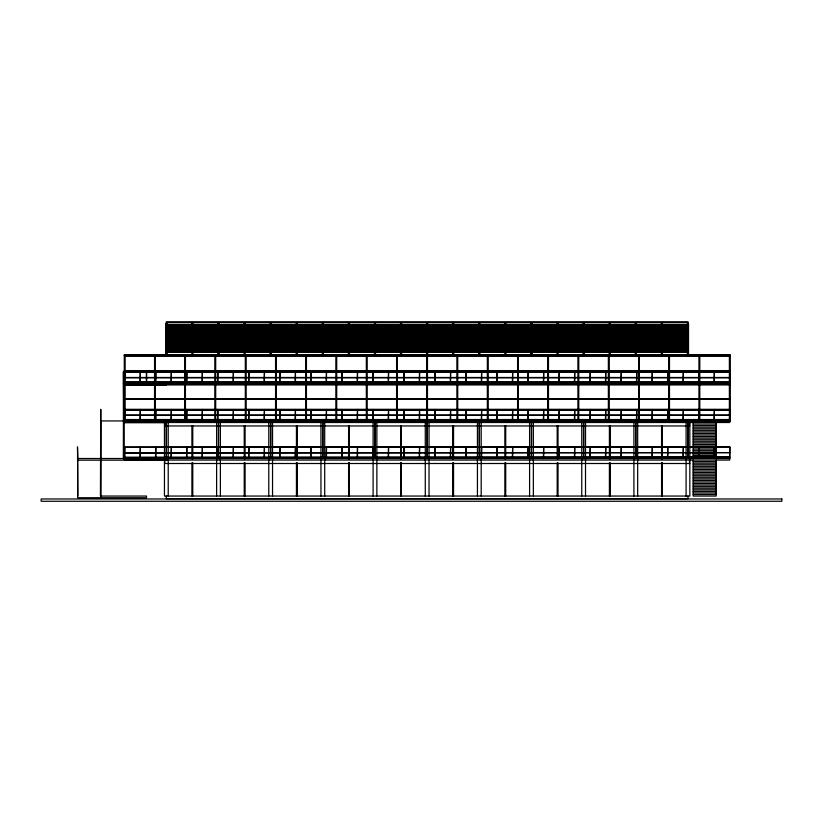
<?xml version="1.0" encoding="UTF-8"?>
<svg xmlns="http://www.w3.org/2000/svg" width="823" height="823" viewBox="0 0 823 823"><rect width="100%" height="100%" fill="white"/><g stroke="black" fill="none" stroke-linecap="round" stroke-linejoin="round"><path stroke-width="1.23" d="M166.339 322.667L687.956 322.667M218.373 354.867L218.373 323.881L218.63 354.867M322.698 354.867L322.698 323.881L322.945 354.867M374.866 354.867L374.866 323.881L375.113 354.867M479.181 354.867L479.181 323.881L479.439 354.867M531.349 354.867L531.349 323.881L531.596 354.867M635.675 354.867L635.675 323.881L635.922 354.867M687.833 323.881L688.079 354.723M687.956 324.55L166.339 324.55L166.339 321.731L687.956 321.731L687.833 354.723M166.339 324.869L687.956 324.869M166.339 326.103L687.956 326.103M166.339 327.307L687.956 327.307M166.339 328.49L687.956 328.49M166.339 329.642L687.956 329.642M166.339 330.764L687.956 330.764M166.339 331.854L687.956 331.854M166.339 332.914L687.956 332.914M166.339 333.953L687.956 333.953M166.339 334.951L687.956 334.951M166.339 335.928L687.956 335.928M166.339 336.885L687.956 336.885M166.339 337.8L687.956 337.8M166.339 338.695L687.956 338.695M166.339 339.549L687.956 339.549M166.339 340.393L687.956 340.393M166.339 341.195L687.956 341.195M166.339 341.967L687.956 341.967M166.339 342.718L687.956 342.718M166.339 343.438L687.956 343.438M166.339 344.127L687.956 344.127M166.339 344.786L687.956 344.786M166.339 345.423L687.956 345.423M166.339 346.02L687.956 346.02M166.339 346.596L687.956 346.596M166.339 347.152L687.956 347.152M166.339 347.666L687.956 347.666M166.339 348.16L687.956 348.16M166.339 348.613L687.956 348.613M166.339 349.045L687.956 349.045M166.339 349.446L687.956 349.446M166.339 349.826L687.956 349.826M166.339 350.176L687.956 350.176M166.339 350.485L687.956 350.485M166.339 350.773L687.956 350.773M166.339 351.04L687.956 351.04M166.339 351.267L687.956 351.267M166.339 351.472L687.956 351.472M166.339 351.647L687.956 351.647M166.339 351.791L687.956 351.791M687.956 351.997L166.339 352.059L687.956 352.079M124.294 355.217L730.001 355.217M124.612 355.474L729.692 355.474M124.294 355.536L124.921 355.536M729.373 355.536L730.001 355.536M124.612 356.266L729.692 356.266M124.294 370.556L124.921 370.556M729.373 370.556L730.001 370.556M124.612 370.607L729.692 370.607M124.294 371.183L730.001 371.183M124.612 371.749L729.692 371.749M124.787 371.914L124.427 383.384M729.867 371.914L729.507 383.384M124.612 372.068L729.692 372.068M124.612 377.49L729.692 377.49M124.612 377.808L729.692 377.808M124.612 381.975L729.692 381.975M124.612 382.294L729.692 382.294M124.294 383.076L124.921 383.076M729.373 383.076L730.001 383.076M124.612 383.127L729.692 383.127M123.388 383.384L729.867 383.384M124.294 383.703L730.001 383.703M124.612 384.948L729.692 384.948M123.563 385.051L166.339 385.051L166.339 383.384M124.294 398.723L730.001 398.723M124.294 399.35L730.001 399.35M124.612 409.309L729.692 409.309M124.787 409.463L124.427 420.944M729.867 409.463L729.507 420.944M124.294 409.679L730.001 409.679M124.612 409.731L729.692 409.731M124.294 410.296L730.001 410.296M124.612 415.049L729.692 415.049M124.612 415.358L729.692 415.358M124.612 419.535L729.692 419.535M124.612 419.843L729.692 419.843M124.294 420.625L124.921 420.625M729.373 420.625L730.001 420.625M124.612 420.676L729.692 420.676M100.437 420.944L123.748 420.944M124.294 420.944L730.001 420.944M123.563 422.611L165.639 422.611M693.172 424.071L716.123 424.071M693.172 425.635L716.123 425.635M164.456 425.954L689.839 425.954M693.172 427.199L716.123 427.199M693.172 428.762L716.123 428.762M693.172 430.336L716.123 430.336M693.172 431.9L716.123 431.9M693.172 433.464L716.123 433.464M693.172 435.028L716.123 435.028M693.172 436.591L716.123 436.591M693.172 438.155L716.123 438.155M693.172 439.719L716.123 439.719M693.172 441.282L716.123 441.282M693.172 442.846L716.123 442.846M693.172 444.42L716.123 444.42M693.172 445.984L716.123 445.984M693.172 447.547L716.123 447.547M693.172 449.111L716.123 449.111M693.172 450.675L716.123 450.675M693.172 452.239L716.123 452.239M693.172 453.802L716.123 453.802M693.172 455.366L716.123 455.366M693.172 456.93L716.123 456.93M123.717 457.403L123.409 371.759L123.563 458.915M77.485 458.504L729.867 458.504L729.867 447.023L729.507 458.504M124.612 460.067L729.692 460.067L729.692 458.504M77.66 460.17L166.339 460.17L166.339 458.504M693.172 461.631L716.123 461.631M693.172 463.195L716.123 463.195M164.456 463.503L689.839 463.503M693.172 464.758L716.123 464.758M693.172 466.322L716.123 466.322M693.172 467.886L716.123 467.886M693.172 469.449L716.123 469.449M693.172 471.013L716.123 471.013M693.172 472.587L716.123 472.587M693.172 474.151L716.123 474.151M693.172 475.715L716.123 475.715M693.172 477.278L716.123 477.278M693.172 478.842L716.123 478.842M693.172 480.406L716.123 480.406M693.172 481.969L716.123 481.969M693.172 483.533L716.123 483.533M693.172 485.097L716.123 485.097M693.172 486.671L716.123 486.671M693.172 488.234L716.123 488.234M693.172 489.798L716.123 489.798M693.172 491.362L716.123 491.362M693.172 492.926L716.123 492.926M693.172 494.489L716.123 494.489M77.846 496.053L77.506 446.868L77.846 459.46M729.692 354.96L729.692 422.508L124.612 422.508L124.612 354.96M729.373 354.908L729.373 421.253M716.123 422.508L716.123 458.504M716.123 460.067L716.123 496.053L693.172 496.053L693.172 460.067M714.354 383.384L714.354 371.914L713.994 383.384M714.354 420.944L714.354 409.463L713.994 420.944M714.354 458.504L714.354 447.023L713.994 458.504M699.745 355.217L699.745 420.944M699.437 354.96L699.437 421.201M699.118 355.217L699.118 420.944M698.84 383.384L698.84 371.914L698.48 383.384M698.84 420.944L698.84 409.463L698.48 420.944M698.84 458.504L698.84 447.023L698.48 458.504M693.172 422.508L693.172 458.504M689.839 421.798L689.839 496.053L164.456 496.053L164.456 421.798M689.52 422.034L689.52 425.326M689.52 459.594L689.52 462.876M688.532 355.567L688.532 323.604L687.38 323.604L687.38 355.567M688.295 323.604L688.295 355.402M688.079 421.294L688.079 458.534M687.833 421.294L687.833 458.534M687.956 496.053L687.956 498.666L166.339 498.666L166.339 496.053M687.616 323.604L687.616 355.402M686.084 421.798L686.084 496.053M683.327 383.384L683.327 371.914L682.956 383.384M683.327 420.944L683.327 409.463L682.956 420.944M683.327 458.504L683.327 447.023L682.956 458.504M669.49 355.217L669.49 420.944M669.181 354.96L669.181 421.201M668.862 355.217L668.862 420.944M667.813 383.384L667.813 371.914L667.443 383.384M667.813 420.944L667.813 409.463L667.443 420.944M667.813 458.504L667.813 447.023L667.443 458.504M662.453 355.567L662.453 323.604L661.301 323.604L661.301 355.567M662.186 425.635L662.186 458.925M662.186 462.763L662.186 496.053M661.877 425.635L661.877 458.925M661.877 462.763L661.877 496.053M661.569 425.635L661.569 458.925M661.569 462.763L661.569 496.053M652.3 383.384L652.3 371.914L651.929 383.384M652.3 420.944L652.3 409.463L651.929 420.944M652.3 458.504L652.3 447.023L651.929 458.504M639.234 355.217L639.234 420.944M638.926 354.96L638.926 421.201M638.617 355.217L638.617 420.944M637.671 421.798L637.671 496.053M636.786 383.384L636.786 371.914L636.416 383.384M636.786 420.944L636.786 409.463L636.416 420.944M636.786 458.504L636.786 447.023L636.416 458.504M636.374 355.567L636.374 323.604L635.222 323.604L635.222 355.567M635.922 421.294L635.922 458.534M635.675 421.294L635.675 458.534M633.916 421.798L633.916 496.053M621.262 383.384L621.262 371.914L620.902 383.384M621.262 420.944L621.262 409.463L620.902 420.944M621.262 458.504L621.262 447.023L620.902 458.504M610.285 355.567L610.285 323.604L609.143 323.604L609.143 355.567M610.028 425.635L610.028 458.925M610.028 462.763L610.028 496.053M609.72 425.635L609.72 458.925M609.72 462.763L609.72 496.053M609.401 425.635L609.401 458.925M609.401 462.763L609.401 496.053M608.989 355.217L608.989 420.944M608.67 354.96L608.67 421.201M608.362 355.217L608.362 420.944M605.749 383.384L605.749 371.914L605.389 383.384M605.749 420.944L605.749 409.463L605.389 420.944M605.749 458.504L605.749 447.023L605.389 458.504M590.235 383.384L590.235 371.914L589.875 383.384M590.235 420.944L590.235 409.463L589.875 420.944M590.235 458.504L590.235 447.023L589.875 458.504M585.513 421.798L585.513 496.053M584.207 355.567L584.207 323.604L583.065 323.604L583.065 355.567M583.764 354.723L583.764 323.881L583.507 354.723M583.764 421.294L583.764 458.534M583.507 421.294L583.507 458.534M581.758 421.798L581.758 496.053M578.734 355.217L578.734 420.944M578.415 354.96L578.415 421.201M578.106 355.217L578.106 420.944M574.721 383.384L574.721 371.914L574.361 383.384M574.721 420.944L574.721 409.463L574.361 420.944M574.721 458.504L574.721 447.023L574.361 458.504M559.208 383.384L559.208 371.914L558.838 383.384M559.208 420.944L559.208 409.463L558.838 420.944M559.208 458.504L559.208 447.023L558.838 458.504M558.128 355.567L558.128 323.604L556.976 323.604L556.976 355.567M557.871 425.635L557.871 458.925M557.871 462.763L557.871 496.053M557.552 425.635L557.552 458.925M557.552 462.763L557.552 496.053M557.243 425.635L557.243 458.925M557.243 462.763L557.243 496.053M548.478 355.217L548.478 420.944M548.169 354.96L548.169 421.201M547.851 355.217L547.851 420.944M543.694 383.384L543.694 371.914L543.324 383.384M543.694 420.944L543.694 409.463L543.324 420.944M543.694 458.504L543.694 447.023L543.324 458.504M533.355 421.798L533.355 496.053M532.049 355.567L532.049 323.604L530.897 323.604L530.897 355.567M531.596 421.294L531.596 458.534M531.349 421.294L531.349 458.534M529.59 421.798L529.59 496.053M528.181 383.384L528.181 371.914L527.81 383.384M528.181 420.944L528.181 409.463L527.81 420.944M528.181 458.504L528.181 447.023L527.81 458.504M518.223 355.217L518.223 420.944M517.914 354.96L517.914 421.201M517.595 355.217L517.595 420.944M512.667 383.384L512.667 371.914L512.297 383.384M512.667 420.944L512.667 409.463L512.297 420.944M512.667 458.504L512.667 447.023L512.297 458.504M505.97 355.567L505.97 323.604L504.818 323.604L504.818 355.567M505.703 425.635L505.703 458.925M505.703 462.763L505.703 496.053M505.394 425.635L505.394 458.925M505.394 462.763L505.394 496.053M505.075 425.635L505.075 458.925M505.075 462.763L505.075 496.053M497.143 383.384L497.143 371.914L496.783 383.384M497.143 420.944L497.143 409.463L496.783 420.944M497.143 458.504L497.143 447.023L496.783 458.504M487.967 355.217L487.967 420.944M487.658 354.96L487.658 421.201M487.339 355.217L487.339 420.944M481.63 383.384L481.63 371.914L481.27 383.384M481.63 420.944L481.63 409.463L481.27 420.944M481.63 458.504L481.63 447.023L481.27 458.504M481.188 421.798L481.188 496.053M479.881 355.567L479.881 323.604L478.739 323.604L478.739 355.567M479.439 421.294L479.439 458.534M479.181 421.294L479.181 458.534M477.433 421.798L477.433 496.053M466.116 383.384L466.116 371.914L465.756 383.384M466.116 420.944L466.116 409.463L465.756 420.944M466.116 458.504L466.116 447.023L465.756 458.504M457.711 355.217L457.711 420.944M457.403 354.96L457.403 421.201M457.094 355.217L457.094 420.944M453.802 355.567L453.802 323.604L452.66 323.604L452.66 355.567M453.545 425.635L453.545 458.925M453.545 462.763L453.545 496.053M453.226 425.635L453.226 458.925M453.226 462.763L453.226 496.053M452.917 425.635L452.917 458.925M452.917 462.763L452.917 496.053M450.603 383.384L450.603 371.914L450.243 383.384M450.603 420.944L450.603 409.463L450.243 420.944M450.603 458.504L450.603 447.023L450.243 458.504M435.089 383.384L435.089 371.914L434.719 383.384M435.089 420.944L435.089 409.463L434.719 420.944M435.089 458.504L435.089 447.023L434.719 458.504M429.03 421.798L429.03 496.053M427.723 355.567L427.723 323.604L426.571 323.604L426.571 355.567M427.466 355.217L427.466 420.944M427.271 354.723L427.271 323.881L427.024 354.723M427.271 421.294L427.271 458.534M427.147 354.96L427.147 421.201M427.024 421.294L427.024 458.534M426.839 355.217L426.839 420.944M425.275 421.798L425.275 496.053M419.576 383.384L419.576 371.914L419.205 383.384M419.576 420.944L419.576 409.463L419.205 420.944M419.576 458.504L419.576 447.023L419.205 458.504M404.062 383.384L404.062 371.914L403.692 383.384M404.062 420.944L404.062 409.463L403.692 420.944M404.062 458.504L404.062 447.023L403.692 458.504M401.645 355.567L401.645 323.604L400.492 323.604L400.492 355.567M401.377 425.635L401.377 458.925M401.377 462.763L401.377 496.053M401.068 425.635L401.068 458.925M401.068 462.763L401.068 496.053M400.75 425.635L400.75 458.925M400.75 462.763L400.75 496.053M397.211 355.217L397.211 420.944M396.892 354.96L396.892 421.201M396.583 355.217L396.583 420.944M388.549 383.384L388.549 371.914L388.178 383.384M388.549 420.944L388.549 409.463L388.178 420.944M388.549 458.504L388.549 447.023L388.178 458.504M376.862 421.798L376.862 496.053M375.555 355.567L375.555 323.604L374.414 323.604L374.414 355.567M375.113 421.294L375.113 458.534M374.866 421.294L374.866 458.534M373.107 421.798L373.107 496.053M373.025 383.384L373.025 371.914L372.665 383.384M373.025 420.944L373.025 409.463L372.665 420.944M373.025 458.504L373.025 447.023L372.665 458.504M366.955 355.217L366.955 420.944M366.636 354.96L366.636 421.201M366.328 355.217L366.328 420.944M357.511 383.384L357.511 371.914L357.151 383.384M357.511 420.944L357.511 409.463L357.151 420.944M357.511 458.504L357.511 447.023L357.151 458.504M349.477 355.567L349.477 323.604L348.335 323.604L348.335 355.567M349.219 425.635L349.219 458.925M349.219 462.763L349.219 496.053M348.901 425.635L348.901 458.925M348.901 462.763L348.901 496.053M348.592 425.635L348.592 458.925M348.592 462.763L348.592 496.053M341.998 383.384L341.998 371.914L341.638 383.384M341.998 420.944L341.998 409.463L341.638 420.944M341.998 458.504L341.998 447.023L341.638 458.504M336.7 355.217L336.7 420.944M336.391 354.96L336.391 421.201M336.072 355.217L336.072 420.944M326.484 383.384L326.484 371.914L326.124 383.384M326.484 420.944L326.484 409.463L326.124 420.944M326.484 458.504L326.484 447.023L326.124 458.504M324.704 421.798L324.704 496.053M323.398 355.567L323.398 323.604L322.256 323.604L322.256 355.567M322.945 421.294L322.945 458.534M322.698 421.294L322.698 458.534M320.949 421.798L320.949 496.053M310.971 383.384L310.971 371.914L310.6 383.384M310.971 420.944L310.971 409.463L310.6 420.944M310.971 458.504L310.971 447.023L310.6 458.504M306.444 355.217L306.444 420.944M306.135 354.96L306.135 421.201M305.817 355.217L305.817 420.944M297.319 355.567L297.319 323.604L296.167 323.604L296.167 355.567M297.052 425.635L297.052 458.925M297.052 462.763L297.052 496.053M296.743 425.635L296.743 458.925M296.743 462.763L296.743 496.053M296.434 425.635L296.434 458.925M296.434 462.763L296.434 496.053M295.457 383.384L295.457 371.914L295.087 383.384M295.457 420.944L295.457 409.463L295.087 420.944M295.457 458.504L295.457 447.023L295.087 458.504M279.943 383.384L279.943 371.914L279.573 383.384M279.943 420.944L279.943 409.463L279.573 420.944M279.943 458.504L279.943 447.023L279.573 458.504M276.189 355.217L276.189 420.944M275.88 354.96L275.88 421.201M275.561 355.217L275.561 420.944M272.536 421.798L272.536 496.053M271.24 355.567L271.24 323.604L270.088 323.604L270.088 355.567M270.788 354.723L270.788 323.881L270.541 354.723M270.788 421.294L270.788 458.534M270.541 421.294L270.541 458.534M268.782 421.798L268.782 496.053M264.43 383.384L264.43 371.914L264.06 383.384M264.43 420.944L264.43 409.463L264.06 420.944M264.43 458.504L264.43 447.023L264.06 458.504M248.906 383.384L248.906 371.914L248.546 383.384M248.906 420.944L248.906 409.463L248.546 420.944M248.906 458.504L248.906 447.023L248.546 458.504M245.933 355.217L245.933 420.944M245.624 354.96L245.624 421.201M245.316 355.217L245.316 420.944M245.151 355.567L245.151 323.604L244.009 323.604L244.009 355.567M244.894 425.635L244.894 458.925M244.894 462.763L244.894 496.053M244.585 425.635L244.585 458.925M244.585 462.763L244.585 496.053M244.266 425.635L244.266 458.925M244.266 462.763L244.266 496.053M233.393 383.384L233.393 371.914L233.032 383.384M233.393 420.944L233.393 409.463L233.032 420.944M233.393 458.504L233.393 447.023L233.032 458.504M220.379 421.798L220.379 496.053M219.072 355.567L219.072 323.604L217.93 323.604L217.93 355.567M218.63 421.294L218.63 458.534M218.373 421.294L218.373 458.534M217.879 383.384L217.879 371.914L217.519 383.384M217.879 420.944L217.879 409.463L217.519 420.944M217.879 458.504L217.879 447.023L217.519 458.504M216.624 421.798L216.624 496.053M215.688 355.217L215.688 420.944M215.369 354.96L215.369 421.201M215.06 355.217L215.06 420.944M202.365 383.384L202.365 371.914L202.005 383.384M202.365 420.944L202.365 409.463L202.005 420.944M202.365 458.504L202.365 447.023L202.005 458.504M192.994 355.567L192.994 323.604L191.841 323.604L191.841 355.567M192.736 425.635L192.736 458.925M192.736 462.763L192.736 496.053M192.417 425.635L192.417 458.925M192.417 462.763L192.417 496.053M192.109 425.635L192.109 458.925M192.109 462.763L192.109 496.053M186.852 383.384L186.852 371.914L186.482 383.384M186.852 420.944L186.852 409.463L186.482 420.944M186.852 458.504L186.852 447.023L186.482 458.504M185.432 355.217L185.432 420.944M185.113 354.96L185.113 421.201M184.805 355.217L184.805 420.944M171.338 383.384L171.338 371.914L170.968 383.384M171.338 420.944L171.338 409.463L170.968 420.944M171.338 458.504L171.338 447.023L170.968 458.504M168.221 421.798L168.221 496.053M166.915 355.567L166.915 323.604L165.762 323.604L165.762 355.567M166.678 323.604L166.678 355.69M166.462 354.723L166.462 323.881L166.215 354.723M166.462 421.294L166.462 458.534M166.215 421.294L166.215 458.534M165.999 323.604L165.999 355.402M164.775 422.034L164.775 425.326M164.775 459.594L164.775 462.876M155.825 383.384L155.825 371.914L155.454 383.384M155.825 420.944L155.825 409.463L155.454 420.944M155.825 458.504L155.825 447.023L155.454 458.504M155.177 355.217L155.177 420.944M154.868 354.96L154.868 421.201M154.549 355.217L154.549 420.944M146.669 371.759L146.7 383.384M146.36 371.759L146.34 383.384M140.311 383.384L140.311 371.914L139.941 383.384M140.311 420.944L140.311 409.463L139.941 420.944M140.311 458.504L140.311 447.023L139.941 458.504M124.921 354.908L124.921 421.253M124.787 458.504L124.787 447.023L124.427 458.504M123.748 458.504L123.748 371.914L123.388 458.504M100.797 496.053L100.766 409.309L100.437 496.053L146.515 496.053L146.515 497.73L77.66 497.73L77.66 458.504M100.612 420.944L100.612 458.915M100.612 459.748L100.612 497.73M730.001 354.908L124.294 354.908L124.294 421.253L730.001 421.253L730.001 354.908M729.692 446.868L124.612 447.177L729.692 446.868M729.692 452.609L124.612 452.917L729.692 452.609M729.692 457.094L124.612 457.403L729.692 457.094M781.85 498.975L41.15 498.975L41.15 501.269L781.85 501.269L781.85 498.975"/></g></svg>
